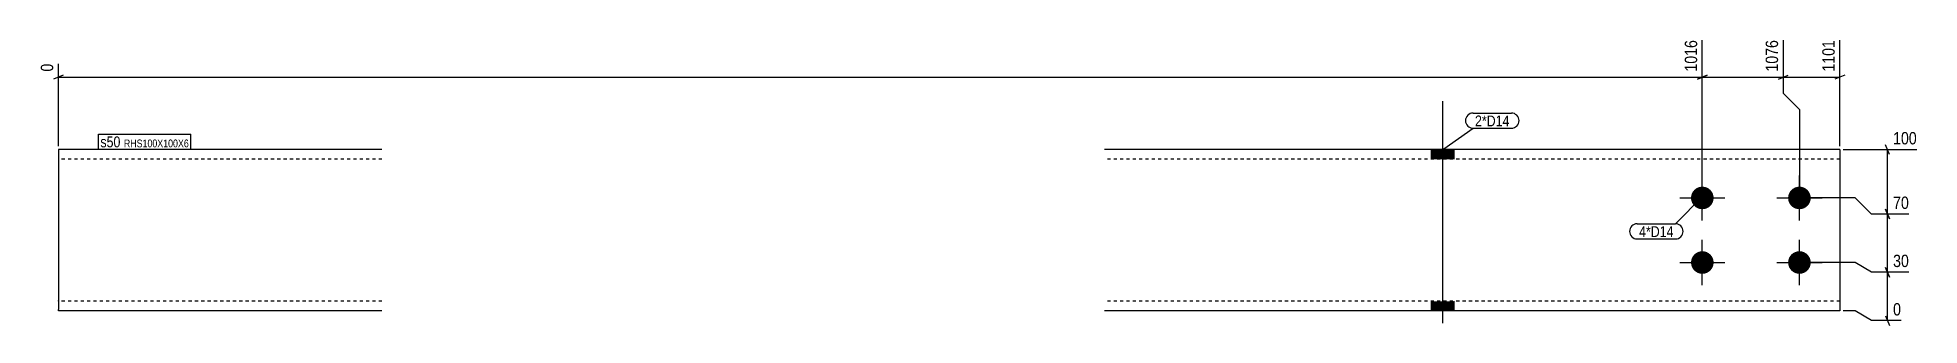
# Model space of a CAD drawing. Header units: millimetres. Extents: x 4 to 8074, y 6 to 194.
# Drawn here: x 4 to 1167, y 6 to 184 of the extents above.
import ezdxf

# ---------------------------------------------------------------- set-up
doc = ezdxf.new("R2010")
doc.units = ezdxf.units.MM
doc.linetypes.add('DXK_LINE_DOT2', pattern=[3.9198, 1.9599, -1.9599])
for name, color, linetype in [('MÅLSÆTNING', 7, 'Continuous'), ('STÅL', 7, 'Continuous'), ('TEKST', 7, 'Continuous')]:
    doc.layers.add(name, color=color, linetype=linetype)
doc.styles.add('Arial Narrow', font='ARIALN.TTF', dxfattribs={"height": 0.2})

msp = doc.modelspace()

# ---------------------------------------------------------------- hatches: boundary and pattern name
at = {"layer": 'STÅL', "linetype": 'Continuous'}
for points in [[(865.9, 109), (879.9, 109), (879.9, 115), (865.9, 115)], [(865.9, 109), (879.9, 109), (879.9, 115), (865.9, 115)], [(1033.3, 92, -1), (1033.3, 78, -1)], [(1093.3, 92, -1), (1093.3, 78, -1)], [(1033.3, 52, -1), (1033.3, 38, -1)], [(1093.3, 52, -1), (1093.3, 38, -1)], [(865.9, 15), (879.9, 15), (879.9, 21), (865.9, 21)], [(865.9, 15), (879.9, 15), (879.9, 21), (865.9, 21)]]:
    msp.add_hatch(color=3, dxfattribs=at).paths.add_polyline_path(points)

# ---------------------------------------------------------------- linework, layer by layer
at = {"layer": 'MÅLSÆTNING', "color": 7, "linetype": 'Continuous'}
for p, q in [((1033.3, 87), (1033.3, 182.8)), ((1033.3, 87), (1033.3, 182.8)), ((1083.3, 182.8), (1083.3, 149.9)), ((1083.3, 182.8), (1083.3, 149.9)), ((1118.3, 117), (1118.3, 182.8)), ((17.2, 117), (17.2, 168.2)), ((20.2, 161.1), (14.2, 158.7)), ((17.2, 159.9), (1033.3, 159.9)), ((1036.3, 161.1), (1030.3, 158.7)), ((1030.3, 158.7), (1036.3, 161.1)), ((1033.3, 159.9), (1083.3, 159.9)), ((1080.3, 158.7), (1086.3, 161.1)), ((1080.3, 158.7), (1086.3, 161.1)), ((1083.3, 159.9), (1118.3, 159.9)), ((1121.3, 161.1), (1115.3, 158.7)), ((1083.3, 149.9), (1093.3, 139.9)), ((1083.3, 149.9), (1093.3, 139.9)), ((1093.3, 139.9), (1093.3, 87)), ((1093.3, 139.9), (1093.3, 87)), ((1149, 112), (1146.6, 118)), ((1120.3, 115), (1165.8, 115)), ((1127.8, 85), (1095.3, 85)), ((1127.8, 85), (1095.3, 85)), ((1137.8, 75), (1127.8, 85)), ((1137.8, 75), (1127.8, 85)), ((1161, 75), (1137.8, 75)), ((1149, 72), (1146.6, 78)), ((1147.8, 39), (1147.8, 75)), ((1127.8, 45), (1095.3, 45)), ((1127.8, 45), (1095.3, 45)), ((1137.8, 39), (1127.8, 45)), ((1137.8, 39), (1127.8, 45)), ((1161, 39), (1137.8, 39)), ((1161, 39), (1137.8, 39)), ((1146.6, 42), (1149, 36)), ((1149, 36), (1146.6, 42)), ((1147.8, 9), (1147.8, 39)), ((1127.8, 15), (1120.3, 15)), ((1137.8, 9), (1127.8, 15)), ((1146.6, 12), (1149, 6)), ((1156.1, 9), (1137.8, 9))]:
    msp.add_line(p, q, dxfattribs=at)
at = {"layer": 'STÅL', "color": 3, "linetype": 'Continuous'}
for p, q in [((872.9, 7.5), (872.9, 145)), ((872.9, 7.5), (872.9, 145)), ((865.9, 109), (865.9, 115)), ((865.9, 109), (865.9, 115)), ((879.9, 109), (879.9, 115)), ((879.9, 109), (879.9, 115)), ((1033.3, 71), (1033.3, 99)), ((1093.3, 71), (1093.3, 99)), ((1019.3, 85), (1047.3, 85)), ((1079.3, 85), (1107.3, 85)), ((1033.3, 31), (1033.3, 59)), ((1093.3, 31), (1093.3, 59)), ((1019.3, 45), (1047.3, 45)), ((1079.3, 45), (1107.3, 45)), ((865.9, 15), (865.9, 21)), ((865.9, 15), (865.9, 21)), ((879.9, 15), (879.9, 21)), ((879.9, 15), (879.9, 21))]:
    msp.add_line(p, q, dxfattribs=at)
at = {"layer": 'STÅL', "color": 2, "linetype": 'Continuous'}
for p, q in [((217.2, 115), (17.2, 115)), ((17.2, 115), (17.2, 15.9)), ((1118.3, 115), (663.9, 115)), ((1118.3, 115), (1118.3, 15)), ((17.2, 15), (17.2, 15.9)), ((217.2, 15), (17.2, 15)), ((1118.3, 15), (663.9, 15))]:
    msp.add_line(p, q, dxfattribs=at)
at = {"layer": 'STÅL', "color": 7, "linetype": 'DXK_LINE_DOT2'}
for p, q in [((217.2, 109), (17.2, 109)), ((1118.3, 109), (663.9, 109)), ((17.2, 21), (17.2, 21.5)), ((217.2, 21), (17.2, 21)), ((1118.3, 21), (663.9, 21)), ((1118.3, 21), (1118.3, 21.5))]:
    msp.add_line(p, q, dxfattribs=at)

# ---------------------------------------------------------------- wipeouts: each hides what was drawn before it
at = {"color": 0}
for points in [[(914.1, 129.4), (914.1, 136.4), (892.8, 136.4), (892.8, 129.4)], [(1015.5, 60.8), (1015.5, 67.8), (994.2, 67.8), (994.2, 60.8)]]:
    msp.add_wipeout(points, dxfattribs=at).dxf.layer = 'TEKST'

# ---------------------------------------------------------------- next in the draw order: wipeouts: each hides what was drawn before it
at = {"color": 0, "linetype": 'Continuous'}
for points in [[(1031.7, 184.4), (1020.5, 184.4), (1020.5, 161.7), (1031.7, 161.7)], [(1081.7, 184.4), (1070.5, 184.4), (1070.5, 161.7), (1081.7, 161.7)], [(1116.7, 184.4), (1105.5, 184.4), (1105.5, 161.7), (1116.7, 161.7)], [(15.6, 169.8), (4.4, 169.8), (4.4, 161.7), (15.6, 161.7)], [(1162.6, 76.6), (1162.6, 87.8), (1149.6, 87.8), (1149.6, 76.6)], [(1162.6, 40.6), (1162.6, 51.8), (1149.6, 51.8), (1149.6, 40.6)], [(1157.7, 10.6), (1157.7, 21.8), (1149.6, 21.8), (1149.6, 10.6)]]:
    msp.add_wipeout(points, dxfattribs=at).dxf.layer = 'MÅLSÆTNING'
at = {"color": 0}
for points in [[(914.1, 129.4), (914.1, 136.4), (892.8, 136.4), (892.8, 129.4)], [(55.6, 116.4), (55.6, 123.4), (43.2, 123.4), (43.2, 116.4)], [(1015.5, 60.8), (1015.5, 67.8), (994.2, 67.8), (994.2, 60.8)]]:
    msp.add_wipeout(points, dxfattribs=at).dxf.layer = 'TEKST'

# ---------------------------------------------------------------- next in the draw order: linework, layer by layer
at = {"layer": 'MÅLSÆTNING', "color": 7, "linetype": 'Continuous'}
for p, q in [((1147.8, 75), (1147.8, 115)), ((1161, 75), (1137.8, 75)), ((1146.6, 78), (1149, 72))]:
    msp.add_line(p, q, dxfattribs=at)
at = {"layer": 'TEKST', "color": 7, "linetype": 'Continuous'}
for p, q in [((873.5, 115.4), (891.6, 128.2)), ((891.6, 137.6), (915.3, 137.6)), ((891.6, 128.2), (915.3, 128.2)), ((1033.6, 86.1), (1016.7, 69)), ((993, 69), (1016.7, 69)), ((993, 59.6), (1016.7, 59.6))]:
    msp.add_line(p, q, dxfattribs=at)
for centre, start, end in [((891.6, 132.9), 90, 270), ((915.3, 132.9), 270, 90), ((993, 64.3), 90, 270), ((1016.7, 64.3), 270, 90)]:
    msp.add_arc(centre, 4.7, start, end, dxfattribs=at)

# ---------------------------------------------------------------- next in the draw order: texts
at = {"layer": 'MÅLSÆTNING', "color": 3, "linetype": 'Continuous', "style": 'Arial Narrow'}
for s, p in [('1016', (1030.1, 163.3)), ('1076', (1080.1, 163.3)), ('1101', (1115.1, 163.3)), ('0', (14, 163.3))]:
    msp.add_text(s, height=7.64, rotation=90.0002, dxfattribs=at).set_placement(p)
for s, p in [('70', (1151.2, 78.2)), ('30', (1151.2, 42.2)), ('0', (1151.2, 12.2))]:
    msp.add_text(s, height=7.64, dxfattribs=at).set_placement(p)
at = {"layer": 'TEKST', "color": 3, "style": 'Arial Narrow'}
for s, p in [('2*D14', (892.8, 129.4)), ('4*D14', (994.2, 60.8))]:
    msp.add_text(s, height=6.68, dxfattribs=at).set_placement(p)

# ---------------------------------------------------------------- next in the draw order: wipeouts: each hides what was drawn before it
at = {"color": 0}
msp.add_wipeout([(55.6, 116.4), (55.6, 123.4), (43.2, 123.4), (43.2, 116.4)], dxfattribs=at).dxf.layer = 'TEKST'

# ---------------------------------------------------------------- next in the draw order: linework, layer by layer
at = {"layer": 'TEKST', "color": 7, "linetype": 'Continuous'}
msp.add_line((42, 115.2), (42, 124.6), dxfattribs=at)

# ---------------------------------------------------------------- next in the draw order: wipeouts: each hides what was drawn before it
at = {"color": 0, "linetype": 'Continuous'}
msp.add_wipeout([(1167.4, 116.6), (1167.4, 127.8), (1149.6, 127.8), (1149.6, 116.6)], dxfattribs=at).dxf.layer = 'MÅLSÆTNING'
at = {"color": 0}
msp.add_wipeout([(97.9, 116.4), (97.9, 121.4), (57.7, 121.4), (57.7, 116.4)], dxfattribs=at).dxf.layer = 'TEKST'

# ---------------------------------------------------------------- next in the draw order: texts
at = {"layer": 'MÅLSÆTNING', "color": 3, "linetype": 'Continuous', "style": 'Arial Narrow'}
msp.add_text('100', height=7.64, dxfattribs=at).set_placement((1151.2, 118.2))

# ---------------------------------------------------------------- next in the draw order: wipeouts: each hides what was drawn before it
at = {"color": 0}
msp.add_wipeout([(97.9, 116.4), (97.9, 121.4), (57.7, 121.4), (57.7, 116.4)], dxfattribs=at).dxf.layer = 'TEKST'

# ---------------------------------------------------------------- next in the draw order: linework, layer by layer
at = {"layer": 'TEKST', "color": 7, "linetype": 'Continuous'}
for p, q in [((42, 124.6), (99.1, 124.6)), ((99.1, 115.2), (99.1, 124.6)), ((42, 115.2), (99.1, 115.2))]:
    msp.add_line(p, q, dxfattribs=at)

# ---------------------------------------------------------------- next in the draw order: texts
at = {"layer": 'TEKST', "color": 3, "style": 'Arial Narrow'}
for s, height, p in [('s50', 6.68, (43.2, 116.4)), ('RHS100X100X6', 4.772, (57.7, 116.4))]:
    msp.add_text(s, height=height, dxfattribs=at).set_placement(p)

doc.saveas('drawing.dxf')
